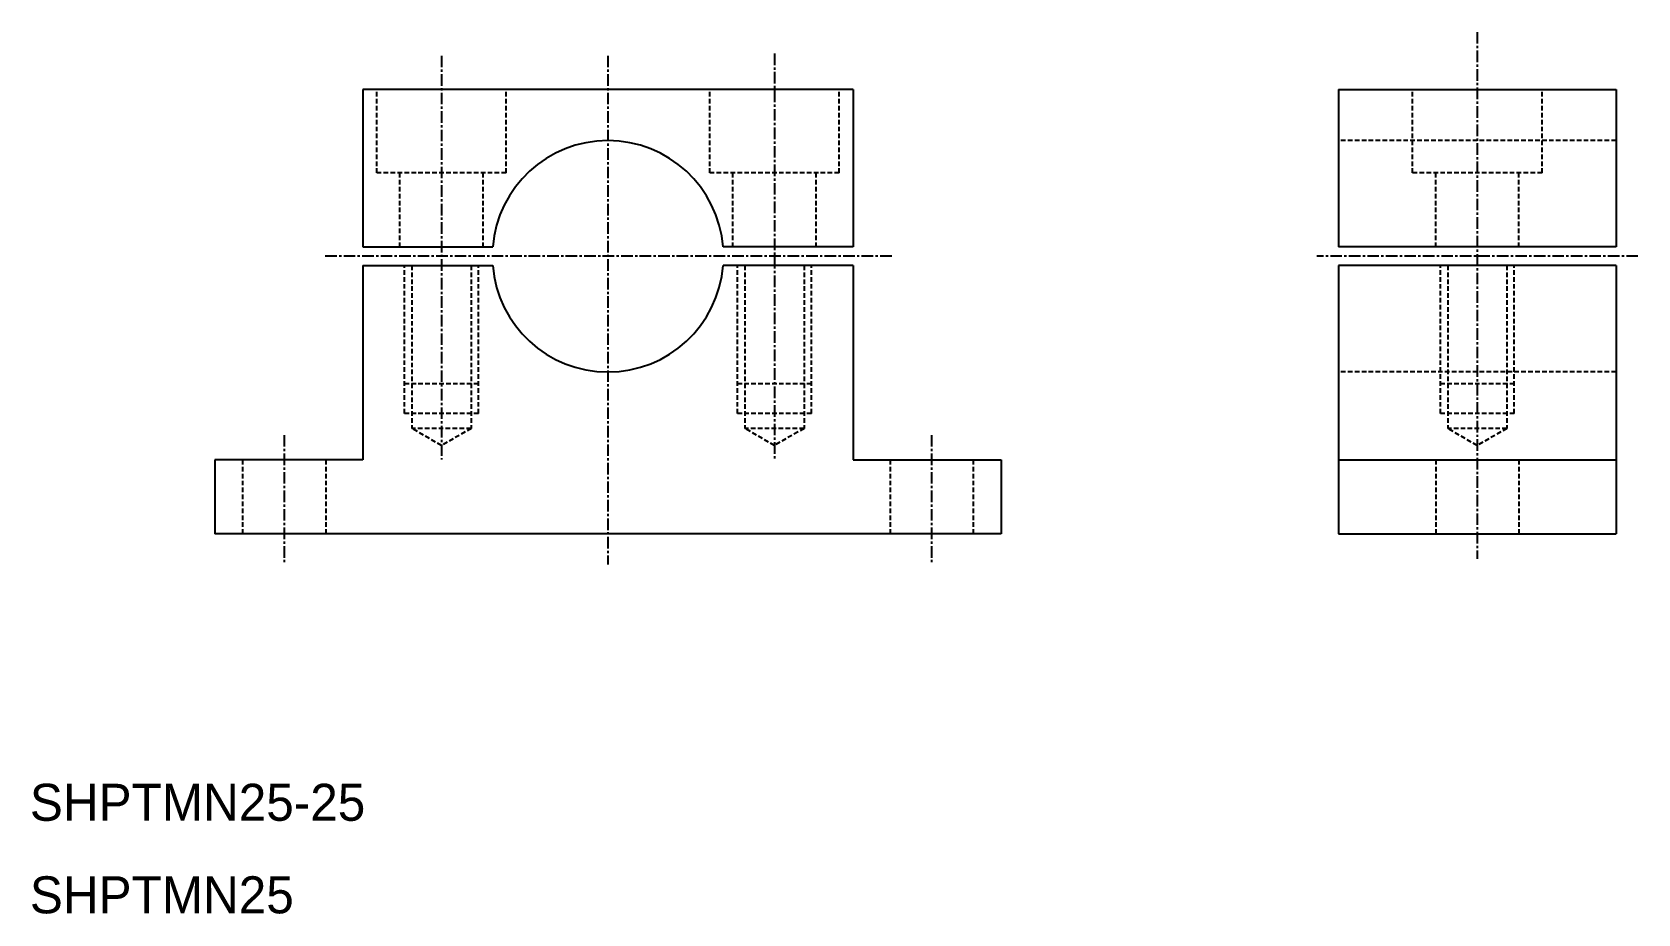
# Model space of a CAD drawing. Extents: x 10 to 184, y 10 to 105.
import ezdxf

# ---------------------------------------------------------------- set-up
doc = ezdxf.new("R2010")
doc.units = 0
doc.linetypes.add('CENTER', pattern=[2, 1.25, -0.25, 0.25, -0.25])
doc.linetypes.add('DASHED', pattern=[0.75, 0.5, -0.25])
doc.layers.get('0').update_dxf_attribs({"linetype": 'CONTINUOUS'})
doc.layers.add('CENTER', color=1, linetype='CENTER')

msp = doc.modelspace()

# ---------------------------------------------------------------- linework, layer by layer
at = {"color": 7, "linetype": 'CONTINUOUS'}
for p, q in [((99, 99), (46, 99)), ((46, 99), (46, 82)), ((99, 99), (99, 82)), ((151.5, 99), (181.5, 99)), ((151.5, 99), (151.5, 82)), ((181.5, 99), (181.5, 82)), ((46, 82), (60.04, 82)), ((99, 82), (84.96, 82)), ((181.5, 82), (151.5, 82)), ((46, 80), (60.04, 80)), ((46, 80), (46, 59)), ((99, 80), (84.96, 80)), ((99, 80), (99, 59)), ((181.5, 80), (151.5, 80)), ((151.5, 80), (151.5, 51)), ((181.5, 80), (181.5, 51)), ((46, 59), (30, 59)), ((30, 59), (30, 51)), ((99, 59), (115, 59)), ((115, 59), (115, 51)), ((151.5, 59), (181.5, 59)), ((30, 57), (30, 57)), ((30, 55), (30, 55)), ((115, 51), (30, 51)), ((151.5, 51), (181.5, 51))]:
    msp.add_line(p, q, dxfattribs=at)
at = {"color": 3, "linetype": 'DASHED'}
for p, q in [((47.5, 90), (47.5, 99)), ((61.5, 90), (61.5, 99)), ((83.5, 90), (83.5, 99)), ((97.5, 90), (97.5, 99)), ((159.5, 90), (159.5, 99)), ((173.5, 90), (173.5, 99)), ((181.5, 93.5), (151.5, 93.5)), ((61.5, 90), (47.5, 90)), ((50, 82), (50, 90)), ((59, 82), (59, 90)), ((97.5, 90), (83.5, 90)), ((86, 82), (86, 90)), ((95, 82), (95, 90)), ((173.5, 90), (159.5, 90)), ((162, 82), (162, 90)), ((171, 82), (171, 90)), ((50.5, 64), (50.5, 80)), ((51.3, 80), (51.3, 62.4)), ((57.7, 80), (57.7, 62.4)), ((58.5, 64), (58.5, 80)), ((86.5, 64), (86.5, 80)), ((87.3, 80), (87.3, 62.4)), ((93.7, 80), (93.7, 62.4)), ((94.5, 64), (94.5, 80)), ((162.5, 64), (162.5, 80)), ((163.3, 80), (163.3, 62.4)), ((169.7, 80), (169.7, 62.4)), ((170.5, 64), (170.5, 80)), ((181.5, 68.5), (151.5, 68.5)), ((58.5, 67.2), (50.5, 67.2)), ((94.5, 67.2), (86.5, 67.2)), ((170.5, 67.2), (162.5, 67.2)), ((58.5, 64), (50.5, 64)), ((94.5, 64), (86.5, 64)), ((170.5, 64), (162.5, 64)), ((54.5, 60.55), (51.3, 62.4)), ((57.7, 62.4), (51.3, 62.4)), ((57.7, 62.4), (54.5, 60.55)), ((90.5, 60.55), (87.3, 62.4)), ((93.7, 62.4), (87.3, 62.4)), ((93.7, 62.4), (90.5, 60.55)), ((169.7, 62.4), (163.3, 62.4)), ((166.5, 60.55), (163.3, 62.4)), ((169.7, 62.4), (166.5, 60.55)), ((33, 59), (33, 51)), ((42, 59), (42, 51)), ((103, 59), (103, 51)), ((112, 59), (112, 51)), ((162, 59), (162, 51)), ((171, 59), (171, 51))]:
    msp.add_line(p, q, dxfattribs=at)
at = {"color": 7, "linetype": 'CONTINUOUS'}
for start, end in [(4.5886, 175.4114), (184.5886, 355.4114)]:
    msp.add_arc((72.5, 81), 12.5, start, end, dxfattribs=at)
at = {"layer": 'CENTER', "color": 1, "linetype": 'CENTER'}
for p, q in [((166.5, 105.22), (166.5, 48.31)), ((54.5, 102.67), (54.5, 59.05)), ((72.5, 102.67), (72.5, 47.69)), ((90.5, 102.91), (90.5, 59.05)), ((103.18, 81), (41.82, 81)), ((183.86, 81), (149.14, 81)), ((37.5, 61.68), (37.5, 47.95)), ((107.5, 61.68), (107.5, 47.95))]:
    msp.add_line(p, q, dxfattribs=at)

# ---------------------------------------------------------------- texts
at = {"color": 7, "linetype": 'CONTINUOUS'}
for s, p in [('SHPTMN25-25', (10, 20)), ('SHPTMN25', (10, 10))]:
    msp.add_text(s, height=4, dxfattribs=at).set_placement(p)

doc.saveas('drawing.dxf')
